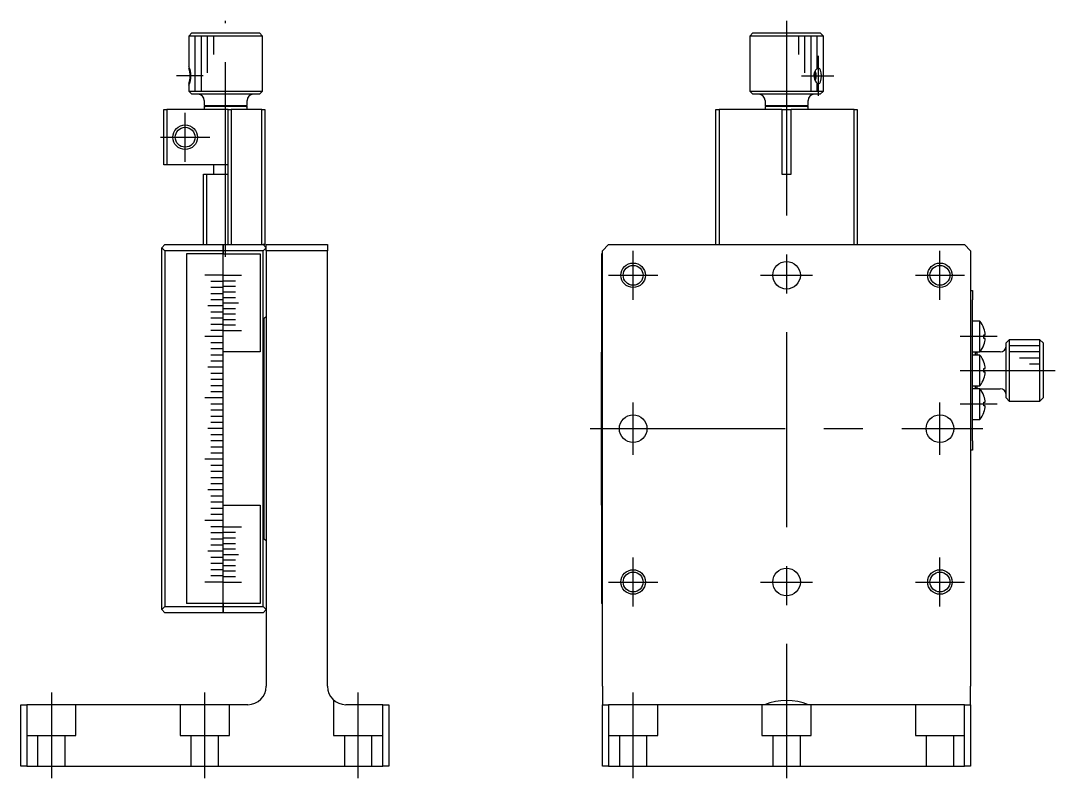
# Model space of a CAD drawing. Extents: x -134 to 254, y -152 to 155.
# Drawn here: x 85.1 to 253.7, y -57 to 66.5 of the extents above; entities that cross this region are included whole.
import ezdxf

# ---------------------------------------------------------------- set-up
doc = ezdxf.new("R2010")
doc.units = 0
doc.linetypes.add('CENTER', pattern=[50.8, 31.75, -6.35, 6.35, -6.35])
doc.linetypes.add('DASHED', pattern=[19.05, 12.7, -6.35])
doc.layers.get('0').update_dxf_attribs({"linetype": 'CONTINUOUS'})
doc.layers.add('CENTER', color=1, linetype='CENTER')

msp = doc.modelspace()

# ---------------------------------------------------------------- linework, layer by layer
at = {"color": 7, "linetype": 'CONTINUOUS'}
for p, q in [((113.03, 64.5), (112.53, 64)), ((113.03, 64.5), (118.53, 64.5)), ((118.53, 64.5), (124.03, 64.5)), ((124.53, 64), (124.03, 64.5)), ((204.44, 64.5), (203.94, 64)), ((204.44, 64.5), (215.44, 64.5)), ((215.94, 64), (215.44, 64.5)), ((112.53, 64), (112.53, 59)), ((118.53, 64), (112.53, 64)), ((113.53, 64), (113.53, 55)), ((114.53, 64), (114.53, 55)), ((115.53, 64), (115.53, 58)), ((116.53, 64), (116.53, 61)), ((124.53, 64), (118.53, 64)), ((124.53, 55), (124.53, 64)), ((215.94, 64), (203.94, 64)), ((203.94, 64), (203.94, 55)), ((211.94, 61), (211.94, 64)), ((212.94, 58), (212.94, 64)), ((213.94, 55), (213.94, 64)), ((214.94, 58.69), (214.94, 64)), ((215.94, 55), (215.94, 64)), ((214.47, 57.93), (214.47, 57.07)), ((214.58, 58.29), (214.62, 58.2)), ((214.62, 58.2), (214.64, 58.11)), ((214.64, 58.11), (214.67, 58.02)), ((214.67, 58.02), (214.69, 57.92)), ((214.75, 58.53), (214.68, 58.44)), ((214.69, 57.92), (214.7, 57.82)), ((214.7, 57.82), (214.72, 57.71)), ((214.72, 57.71), (214.72, 57.61)), ((214.72, 57.61), (214.72, 57.5)), ((214.72, 57.5), (214.72, 57.39)), ((214.72, 57.39), (214.72, 57.29)), ((214.83, 58.61), (214.75, 58.53)), ((214.91, 58.67), (214.83, 58.61)), ((215.02, 58.73), (214.91, 58.67)), ((215.14, 58.75), (215.02, 58.73)), ((215.18, 58.75), (215.14, 58.75)), ((215.28, 58.72), (215.18, 58.75)), ((215.37, 58.65), (215.28, 58.72)), ((215.44, 58.55), (215.37, 58.65)), ((215.49, 58.46), (215.44, 58.55)), ((112.53, 56), (112.53, 55)), ((214.62, 56.8), (214.58, 56.71)), ((214.64, 56.89), (214.62, 56.8)), ((214.67, 56.98), (214.64, 56.89)), ((214.69, 57.08), (214.67, 56.98)), ((214.7, 57.18), (214.69, 57.08)), ((214.72, 57.29), (214.7, 57.18)), ((214.74, 56.48), (214.82, 56.4)), ((214.82, 56.4), (214.9, 56.33)), ((214.9, 56.33), (215.02, 56.27)), ((214.94, 55), (214.94, 56.26)), ((215.02, 56.27), (215.12, 56.25)), ((215.12, 56.25), (215.14, 56.25)), ((215.14, 56.25), (215.25, 56.27)), ((215.25, 56.27), (215.34, 56.33)), ((215.34, 56.33), (215.42, 56.41)), ((215.42, 56.41), (215.49, 56.53)), ((112.53, 55), (124.53, 55)), ((112.53, 55), (113.03, 54.5)), ((124.03, 54.5), (113.03, 54.5)), ((124.03, 54.5), (124.53, 55)), ((203.94, 55), (215.94, 55)), ((203.94, 55), (204.44, 54.5)), ((215.44, 54.5), (204.44, 54.5)), ((215.44, 54.5), (215.94, 55)), ((115.03, 53.5), (115.03, 52.7)), ((115.03, 52.7), (122.03, 52.7)), ((115.03, 52.7), (115.23, 52.5)), ((122.03, 52.5), (115.03, 52.5)), ((115.03, 52.5), (115.03, 52)), ((121.83, 52.5), (115.23, 52.5)), ((121.83, 52.5), (122.03, 52.7)), ((122.03, 52.7), (122.03, 53.5)), ((122.03, 52), (122.03, 52.5)), ((206.44, 53.5), (206.44, 52.7)), ((206.44, 52.7), (213.44, 52.7)), ((206.44, 52.7), (206.64, 52.5)), ((213.44, 52.5), (206.44, 52.5)), ((206.44, 52.5), (206.44, 52)), ((213.24, 52.5), (206.64, 52.5)), ((213.24, 52.5), (213.44, 52.7)), ((213.44, 52.7), (213.44, 53.5)), ((213.44, 52), (213.44, 52.5)), ((108.43, 43), (108.43, 52)), ((108.43, 52), (108.93, 52)), ((108.93, 52), (108.93, 43)), ((118.93, 52), (108.93, 52)), ((118.93, 30), (118.93, 52)), ((118.93, 52), (119.43, 52)), ((119.43, 52), (119.43, 30)), ((124.43, 52), (119.43, 52)), ((124.43, 30), (124.43, 52)), ((124.43, 52), (124.93, 52)), ((124.93, 52), (124.93, 30)), ((198.44, 30), (198.44, 52)), ((198.44, 52), (198.94, 52)), ((198.94, 52), (198.94, 30)), ((209.19, 52), (198.94, 52)), ((209.19, 52), (209.19, 41.5)), ((209.19, 52), (210.69, 52)), ((209.19, 52), (210.69, 52)), ((210.69, 41.5), (210.69, 52)), ((220.94, 52), (210.69, 52)), ((220.94, 30), (220.94, 52)), ((220.94, 52), (221.44, 52)), ((221.44, 52), (221.44, 30)), ((108.93, 43), (108.43, 43)), ((118.93, 43), (108.93, 43)), ((116.53, 43), (116.53, 41.5)), ((114.93, 30), (114.93, 41.5)), ((114.93, 41.5), (115.43, 41.5)), ((115.43, 41.5), (115.43, 30)), ((115.43, 41.5), (118.93, 41.5)), ((209.19, 41.5), (210.69, 41.5)), ((108.13, 29.5), (108.63, 30)), ((108.13, -29.5), (108.13, 29.5)), ((108.63, 29), (108.13, 29.5)), ((108.63, 30), (118.13, 30)), ((108.63, 29), (108.63, -29)), ((118.13, 29), (108.63, 29)), ((118.13, 30), (124.63, 30)), ((118.13, 29), (118.13, 30)), ((118.13, 30), (118.13, 29)), ((124.63, 29), (118.13, 29)), ((118.13, 29), (118.13, 28.51)), ((118.13, 28.51), (118.13, 29)), ((124.63, 30), (125.13, 29.5)), ((124.93, 30), (124.63, 30)), ((125.13, 29.5), (124.63, 29)), ((124.63, -29), (124.63, 29)), ((125.13, 30), (135.13, 30)), ((125.13, 29.5), (125.13, 30)), ((125.13, 29), (125.13, 29.5)), ((125.13, 29), (125.13, -42)), ((135.13, 29), (125.13, 29)), ((135.13, 30), (135.13, 29)), ((135.13, -42), (135.13, 29)), ((180.94, 30), (179.94, 29)), ((179.94, -42), (179.94, 29)), ((180.94, 30), (238.94, 30)), ((239.94, 29), (238.94, 30)), ((239.94, 29), (239.94, -42)), ((112.13, 28.5), (112.13, -28.5)), ((118.13, 28.5), (112.13, 28.5)), ((118.13, 25.01), (118.13, 28.5)), ((118.13, 25.01), (118.13, 28.5)), ((118.13, 28.5), (124.13, 28.5)), ((124.13, 28.5), (124.13, 12.5)), ((179.79, 28.5), (179.79, 12.5)), ((179.94, 28.5), (179.79, 28.5)), ((115.63, 25), (115.13, 25)), ((116.13, 25), (115.63, 25)), ((118.13, 25), (116.13, 25)), ((118.13, 24), (116.13, 24)), ((118.13, 25), (118.13, 25.01)), ((118.13, 25), (118.13, 25.01)), ((118.13, 25), (120.13, 25)), ((118.13, 24.99), (118.13, 25)), ((118.13, 24.99), (118.13, 25)), ((118.13, 24.1), (118.13, 24.99)), ((118.13, 24.11), (118.13, 24.99)), ((118.13, 24.1), (118.13, 24.11)), ((118.13, 24.1), (120.13, 24.1)), ((118.13, 24.01), (118.13, 24.1)), ((118.13, 24.09), (118.13, 24.1)), ((118.13, 24), (118.13, 24.09)), ((118.13, 24), (118.13, 24.01)), ((118.13, 23.99), (118.13, 24)), ((118.13, 23.21), (118.13, 24)), ((118.13, 23.2), (118.13, 23.99)), ((120.13, 25), (120.63, 25)), ((120.63, 25), (121.13, 25)), ((118.13, 23), (116.13, 23)), ((118.13, 22), (116.13, 22)), ((118.13, 23.2), (118.13, 23.21)), ((118.13, 23.2), (120.13, 23.2)), ((118.13, 23.01), (118.13, 23.2)), ((118.13, 23.19), (118.13, 23.2)), ((118.13, 23), (118.13, 23.19)), ((118.13, 23), (118.13, 23.01)), ((118.13, 22.99), (118.13, 23)), ((118.13, 22.31), (118.13, 23)), ((118.13, 22.3), (118.13, 22.99)), ((118.13, 22.3), (118.13, 22.31)), ((118.13, 22.3), (120.13, 22.3)), ((118.13, 22.01), (118.13, 22.3)), ((118.13, 22.29), (118.13, 22.3)), ((118.13, 22), (118.13, 22.29)), ((118.13, 22), (118.13, 22.01)), ((118.13, 21.99), (118.13, 22)), ((118.13, 21.41), (118.13, 22)), ((118.13, 21.4), (118.13, 21.99)), ((239.94, 22.5), (240.24, 22.5)), ((240.24, 22.5), (240.24, 21)), ((118.13, 21), (116.13, 21)), ((118.13, 21.4), (118.13, 21.41)), ((118.13, 21.4), (120.13, 21.4)), ((118.13, 21.01), (118.13, 21.4)), ((118.13, 21.39), (118.13, 21.4)), ((118.13, 21), (118.13, 21.39)), ((118.13, 21), (118.13, 21.01)), ((118.13, 20.99), (118.13, 21)), ((118.13, 20.51), (118.13, 21)), ((118.13, 20.5), (118.13, 20.99)), ((118.13, 20.5), (118.13, 20.51)), ((118.13, 20.5), (120.13, 20.5)), ((118.13, 20.01), (118.13, 20.5)), ((118.13, 20.49), (118.13, 20.5)), ((118.13, 20), (118.13, 20.49)), ((120.13, 20.5), (120.63, 20.5)), ((240.24, 15.98), (240.24, 21)), ((116.13, 20), (115.63, 20)), ((118.13, 20), (116.13, 20)), ((118.13, 19), (116.13, 19)), ((118.13, 20), (118.13, 20.01)), ((118.13, 19.61), (118.13, 20)), ((118.13, 19.99), (118.13, 20)), ((118.13, 19.6), (118.13, 19.99)), ((118.13, 19.6), (118.13, 19.61)), ((118.13, 19.6), (120.13, 19.6)), ((118.13, 19.01), (118.13, 19.6)), ((118.13, 19.59), (118.13, 19.6)), ((118.13, 19), (118.13, 19.59)), ((118.13, 19), (118.13, 19.01)), ((118.13, 18.99), (118.13, 19)), ((118.13, 18.71), (118.13, 19)), ((118.13, 18.7), (118.13, 18.99)), ((118.13, 18.7), (118.13, 18.71)), ((118.13, 18.7), (120.13, 18.7)), ((118.13, 18.69), (118.13, 18.7)), ((118.13, 18.01), (118.13, 18.7)), ((118.13, 18), (118.13, 18.69)), ((118.13, 18), (116.13, 18)), ((118.13, 17), (116.13, 17)), ((118.13, 18), (118.13, 18.01)), ((118.13, 17.81), (118.13, 18)), ((118.13, 17.99), (118.13, 18)), ((118.13, 17.8), (118.13, 17.99)), ((118.13, 17.8), (118.13, 17.81)), ((118.13, 17.8), (120.13, 17.8)), ((118.13, 17.79), (118.13, 17.8)), ((118.13, 17.01), (118.13, 17.8)), ((118.13, 17), (118.13, 17.79)), ((118.13, 17), (118.13, 17.01)), ((118.13, 16.91), (118.13, 17)), ((118.13, 16.99), (118.13, 17)), ((118.13, 16.9), (118.13, 16.99)), ((118.13, 16.9), (118.13, 16.91)), ((118.13, 16.9), (120.13, 16.9)), ((118.13, 16.89), (118.13, 16.9)), ((118.13, 16.01), (118.13, 16.9)), ((118.13, 16.01), (118.13, 16.89)), ((124.83, 18), (125.13, 18.3)), ((124.83, -18), (124.83, 18)), ((241.46, 17.5), (240.24, 17.5)), ((241.46, 12.5), (241.46, 17.5)), ((118.13, 16), (116.13, 16)), ((118.13, 16), (118.13, 16.01)), ((118.13, 16), (118.13, 16.01)), ((118.13, 16), (120.13, 16)), ((118.13, 15.99), (118.13, 16)), ((118.13, 15.99), (118.13, 16)), ((118.13, 15), (118.13, 15.99)), ((118.13, 15.01), (118.13, 15.99)), ((120.13, 16), (120.63, 16)), ((120.63, 16), (121.13, 16)), ((240.24, 14.02), (240.24, 15.98)), ((242.11, 16.32), (242.11, 16.35)), ((242.11, 15.3), (242.32, 15.3)), ((242.11, 14.7), (242.11, 15.3)), ((115.63, 15), (115.13, 15)), ((116.13, 15), (115.63, 15)), ((118.13, 15), (116.13, 15)), ((118.13, 14), (116.13, 14)), ((118.13, 15), (118.13, 15.01)), ((118.13, 14), (118.13, 15)), ((118.13, 14.99), (118.13, 15)), ((118.13, 14.01), (118.13, 14.99)), ((118.13, 14), (118.13, 14.01)), ((118.13, 13), (118.13, 14)), ((118.13, 13.99), (118.13, 14)), ((118.13, 13.01), (118.13, 13.99)), ((240.24, 12.5), (240.24, 14.02)), ((242.32, 14.7), (242.11, 14.7)), ((242.11, 13.65), (242.11, 13.68)), ((246.24, 14.5), (245.74, 14)), ((245.74, 5), (245.74, 14)), ((246.24, 14.5), (246.24, 4.5)), ((251.24, 14.5), (246.24, 14.5)), ((251.24, 13.5), (246.24, 13.5)), ((251.24, 9.5), (251.24, 14.5)), ((251.74, 14), (251.24, 14.5)), ((251.74, 14), (251.74, 9.5)), ((118.13, 13), (116.13, 13)), ((118.13, 12), (116.13, 12)), ((118.13, 13), (118.13, 13.01)), ((118.13, 12.5), (118.13, 13)), ((118.13, 12.99), (118.13, 13)), ((118.13, 12.5), (118.13, 12.99)), ((124.13, 12.5), (118.13, 12.5)), ((118.13, 12.49), (118.13, 12.5)), ((118.13, 12), (118.13, 12.49)), ((118.13, 11), (118.13, 12)), ((179.94, 12.5), (179.79, 12.5)), ((179.79, 12), (179.79, 12.49)), ((179.79, 11), (179.79, 12)), ((240.24, 6.5), (240.24, 12.5)), ((240.24, 12.5), (241.46, 12.5)), ((241.46, 12), (240.24, 12)), ((240.94, 12.5), (240.74, 12.3)), ((240.74, 12), (240.74, 12.5)), ((240.94, 12.5), (240.94, 12)), ((244.74, 12.5), (241.46, 12.5)), ((241.46, 7), (241.46, 12)), ((251.24, 12.5), (246.24, 12.5)), ((118.13, 11), (116.13, 11)), ((118.13, 10), (118.13, 11)), ((179.79, 10), (179.79, 11)), ((242.11, 10.82), (242.11, 10.85)), ((251.24, 11.5), (247.89, 11.5)), ((251.24, 10.5), (249.54, 10.5)), ((116.13, 10), (115.63, 10)), ((118.13, 10), (116.13, 10)), ((118.13, 9), (116.13, 9)), ((118.13, 9), (118.13, 10)), ((118.13, 8), (118.13, 9)), ((179.79, 9), (179.79, 10)), ((179.79, 8), (179.79, 9)), ((242.11, 9.8), (242.32, 9.8)), ((242.11, 9.2), (242.11, 9.8)), ((242.32, 9.2), (242.11, 9.2)), ((251.24, 4.5), (251.24, 9.5)), ((251.74, 9.5), (251.74, 5)), ((118.13, 8), (116.13, 8)), ((118.13, 7), (116.13, 7)), ((118.13, 7), (118.13, 8)), ((118.13, 6), (118.13, 7)), ((179.79, 7), (179.79, 8)), ((179.79, 6), (179.79, 7)), ((240.24, 7), (241.46, 7)), ((240.74, 6.5), (240.74, 7)), ((240.94, 7), (240.94, 6.5)), ((242.11, 8.15), (242.11, 8.18)), ((118.13, 6), (116.13, 6)), ((118.13, 5), (118.13, 6)), ((179.79, 5), (179.79, 6)), ((241.46, 6.5), (240.24, 6.5)), ((240.24, 4.98), (240.24, 6.5)), ((240.74, 6.7), (240.94, 6.5)), ((241.46, 1.5), (241.46, 6.5)), ((241.46, 6.5), (244.74, 6.5)), ((242.11, 5.32), (242.11, 5.35)), ((115.63, 5), (115.13, 5)), ((116.13, 5), (115.63, 5)), ((118.13, 5), (116.13, 5)), ((118.13, 4), (116.13, 4)), ((118.13, 4), (118.13, 5)), ((118.13, 3), (118.13, 4)), ((179.79, 4), (179.79, 5)), ((179.79, 3), (179.79, 4)), ((240.24, 3.02), (240.24, 4.98)), ((242.11, 4.3), (242.32, 4.3)), ((242.11, 3.7), (242.11, 4.3)), ((242.32, 3.7), (242.11, 3.7)), ((245.74, 5), (246.24, 4.5)), ((246.24, 4.5), (251.24, 4.5)), ((251.24, 4.5), (251.74, 5)), ((118.13, 3), (116.13, 3)), ((118.13, 2), (116.13, 2)), ((118.13, 2), (118.13, 3)), ((118.13, 1), (118.13, 2)), ((179.79, 2), (179.79, 3)), ((179.79, 1), (179.79, 2)), ((240.24, -2), (240.24, 3.02)), ((242.11, 2.65), (242.11, 2.68)), ((116.13, 0), (115.63, 0)), ((118.13, 1), (116.13, 1)), ((118.13, 0), (116.13, 0)), ((118.13, 0), (118.13, 1)), ((118.13, -1), (118.13, 0)), ((179.79, 0), (179.79, 1)), ((179.79, -1), (179.79, 0)), ((240.24, 1.5), (241.46, 1.5)), ((118.13, -1), (116.13, -1)), ((118.13, -2), (118.13, -1)), ((179.79, -2), (179.79, -1)), ((118.13, -2), (116.13, -2)), ((118.13, -3), (116.13, -3)), ((118.13, -3), (118.13, -2)), ((118.13, -4), (118.13, -3)), ((179.79, -3), (179.79, -2)), ((179.79, -4), (179.79, -3)), ((240.24, -2), (240.24, -3.5)), ((115.63, -5), (115.13, -5)), ((116.13, -5), (115.63, -5)), ((118.13, -4), (116.13, -4)), ((118.13, -5), (116.13, -5)), ((118.13, -5), (118.13, -4)), ((118.13, -6), (118.13, -5)), ((179.79, -5), (179.79, -4)), ((179.79, -6), (179.79, -5)), ((240.24, -3.5), (239.94, -3.5)), ((118.13, -6), (116.13, -6)), ((118.13, -7), (118.13, -6)), ((179.79, -7), (179.79, -6)), ((118.13, -7), (116.13, -7)), ((118.13, -8), (116.13, -8)), ((118.13, -8), (118.13, -7)), ((118.13, -9), (118.13, -8)), ((179.79, -8), (179.79, -7)), ((179.79, -9), (179.79, -8)), ((116.13, -10), (115.63, -10)), ((118.13, -9), (116.13, -9)), ((118.13, -10), (116.13, -10)), ((118.13, -10), (118.13, -9)), ((118.13, -11), (118.13, -10)), ((179.79, -10), (179.79, -9)), ((179.79, -11), (179.79, -10)), ((118.13, -11), (116.13, -11)), ((118.13, -12), (118.13, -11)), ((179.79, -12), (179.79, -11)), ((118.13, -12), (116.13, -12)), ((118.13, -13), (116.13, -13)), ((118.13, -12.49), (118.13, -12)), ((118.13, -12.5), (118.13, -12.49)), ((118.13, -12.5), (124.13, -12.5)), ((118.13, -13), (118.13, -12.5)), ((118.13, -12.99), (118.13, -12.5)), ((118.13, -13), (118.13, -12.99)), ((118.13, -14), (118.13, -13)), ((118.13, -13.01), (118.13, -13)), ((118.13, -13.99), (118.13, -13.01)), ((124.13, -12.5), (124.13, -28.5)), ((179.79, -12.49), (179.79, -12)), ((179.79, -12.5), (179.79, -28.5)), ((179.94, -12.5), (179.79, -12.5)), ((115.63, -15), (115.13, -15)), ((116.13, -15), (115.63, -15)), ((118.13, -14), (116.13, -14)), ((118.13, -15), (116.13, -15)), ((118.13, -14), (118.13, -13.99)), ((118.13, -15), (118.13, -14)), ((118.13, -14.01), (118.13, -14)), ((118.13, -14.99), (118.13, -14.01)), ((118.13, -15), (118.13, -14.99)), ((118.13, -15.99), (118.13, -15)), ((118.13, -15.01), (118.13, -15)), ((118.13, -15.99), (118.13, -15.01)), ((118.13, -16), (116.13, -16)), ((118.13, -16), (118.13, -15.99)), ((118.13, -16), (118.13, -15.99)), ((118.13, -16), (120.13, -16)), ((118.13, -16.01), (118.13, -16)), ((118.13, -16.01), (118.13, -16)), ((118.13, -16.89), (118.13, -16.01)), ((118.13, -16.9), (118.13, -16.01)), ((120.13, -16), (120.63, -16)), ((120.63, -16), (121.13, -16)), ((118.13, -17), (116.13, -17)), ((118.13, -18), (116.13, -18)), ((118.13, -16.9), (118.13, -16.89)), ((118.13, -16.9), (120.13, -16.9)), ((118.13, -16.91), (118.13, -16.9)), ((118.13, -16.99), (118.13, -16.9)), ((118.13, -17), (118.13, -16.91)), ((118.13, -17), (118.13, -16.99)), ((118.13, -17.79), (118.13, -17)), ((118.13, -17.01), (118.13, -17)), ((118.13, -17.8), (118.13, -17.01)), ((118.13, -17.8), (118.13, -17.79)), ((118.13, -17.8), (120.13, -17.8)), ((118.13, -17.81), (118.13, -17.8)), ((118.13, -17.99), (118.13, -17.8)), ((118.13, -18), (118.13, -17.81)), ((118.13, -18), (118.13, -17.99)), ((118.13, -18.69), (118.13, -18)), ((118.13, -18.01), (118.13, -18)), ((118.13, -18.7), (118.13, -18.01)), ((125.13, -18.3), (124.83, -18)), ((116.13, -20), (115.63, -20)), ((118.13, -19), (116.13, -19)), ((118.13, -20), (116.13, -20)), ((118.13, -18.7), (118.13, -18.69)), ((118.13, -18.7), (120.13, -18.7)), ((118.13, -18.71), (118.13, -18.7)), ((118.13, -18.99), (118.13, -18.7)), ((118.13, -19), (118.13, -18.71)), ((118.13, -19), (118.13, -18.99)), ((118.13, -19.59), (118.13, -19)), ((118.13, -19.01), (118.13, -19)), ((118.13, -19.6), (118.13, -19.01)), ((118.13, -19.6), (118.13, -19.59)), ((118.13, -19.6), (120.13, -19.6)), ((118.13, -19.61), (118.13, -19.6)), ((118.13, -19.99), (118.13, -19.6)), ((118.13, -20), (118.13, -19.61)), ((118.13, -20), (118.13, -19.99)), ((118.13, -20.49), (118.13, -20)), ((118.13, -20.01), (118.13, -20)), ((118.13, -20.5), (118.13, -20.01)), ((118.13, -21), (116.13, -21)), ((118.13, -20.5), (118.13, -20.49)), ((118.13, -20.5), (120.13, -20.5)), ((118.13, -20.51), (118.13, -20.5)), ((118.13, -20.99), (118.13, -20.5)), ((118.13, -21), (118.13, -20.51)), ((118.13, -21), (118.13, -20.99)), ((118.13, -21.39), (118.13, -21)), ((118.13, -21.01), (118.13, -21)), ((118.13, -21.4), (118.13, -21.01)), ((118.13, -21.4), (118.13, -21.39)), ((118.13, -21.4), (120.13, -21.4)), ((118.13, -21.41), (118.13, -21.4)), ((118.13, -21.99), (118.13, -21.4)), ((118.13, -22), (118.13, -21.41)), ((120.13, -20.5), (120.63, -20.5)), ((118.13, -22), (116.13, -22)), ((118.13, -23), (116.13, -23)), ((118.13, -22), (118.13, -21.99)), ((118.13, -22.29), (118.13, -22)), ((118.13, -22.01), (118.13, -22)), ((118.13, -22.3), (118.13, -22.01)), ((118.13, -22.3), (118.13, -22.29)), ((118.13, -22.3), (120.13, -22.3)), ((118.13, -22.31), (118.13, -22.3)), ((118.13, -22.99), (118.13, -22.3)), ((118.13, -23), (118.13, -22.31)), ((118.13, -23), (118.13, -22.99)), ((118.13, -23.19), (118.13, -23)), ((118.13, -23.01), (118.13, -23)), ((118.13, -23.2), (118.13, -23.01)), ((118.13, -23.2), (118.13, -23.19)), ((118.13, -23.2), (120.13, -23.2)), ((118.13, -23.21), (118.13, -23.2)), ((118.13, -23.99), (118.13, -23.2)), ((118.13, -24), (118.13, -23.21)), ((115.63, -25), (115.13, -25)), ((116.13, -25), (115.63, -25)), ((118.13, -24), (116.13, -24)), ((118.13, -25), (116.13, -25)), ((118.13, -24), (118.13, -23.99)), ((118.13, -24.09), (118.13, -24)), ((118.13, -24.01), (118.13, -24)), ((118.13, -24.1), (118.13, -24.01)), ((118.13, -24.1), (118.13, -24.09)), ((118.13, -24.1), (120.13, -24.1)), ((118.13, -24.11), (118.13, -24.1)), ((118.13, -24.99), (118.13, -24.1)), ((118.13, -24.99), (118.13, -24.11)), ((118.13, -25), (118.13, -24.99)), ((118.13, -25), (118.13, -24.99)), ((118.13, -25), (120.13, -25)), ((118.13, -25.01), (118.13, -25)), ((118.13, -25.01), (118.13, -25)), ((118.13, -28.5), (118.13, -25.01)), ((118.13, -28.5), (118.13, -25.01)), ((120.13, -25), (120.63, -25)), ((120.63, -25), (121.13, -25)), ((118.13, -28.5), (112.13, -28.5)), ((124.13, -28.5), (118.13, -28.5)), ((118.13, -28.51), (118.13, -29)), ((118.13, -29), (118.13, -28.51)), ((179.94, -28.5), (179.79, -28.5)), ((108.13, -29.5), (108.63, -29)), ((108.63, -30), (108.13, -29.5)), ((108.63, -29), (118.13, -29)), ((118.13, -30), (108.63, -30)), ((118.13, -29), (124.63, -29)), ((118.13, -30), (118.13, -29)), ((118.13, -29), (118.13, -30)), ((124.63, -30), (118.13, -30)), ((124.63, -29), (125.13, -29.5)), ((125.13, -29.5), (124.63, -30)), ((179.94, -42), (179.94, -45)), ((239.94, -45), (239.94, -42)), ((85.13, -55), (85.13, -45)), ((85.13, -45), (86.13, -45)), ((86.13, -45), (86.13, -55)), ((122.13, -45), (86.13, -45)), ((144.13, -45), (138.13, -45)), ((144.13, -55), (144.13, -45)), ((144.13, -45), (145.13, -45)), ((145.13, -45), (145.13, -55)), ((179.94, -55), (179.94, -45)), ((179.94, -45), (180.94, -45)), ((238.94, -45), (180.94, -45)), ((180.94, -45), (180.94, -55)), ((238.94, -55), (238.94, -45)), ((238.94, -45), (239.94, -45)), ((239.94, -45), (239.94, -55)), ((86.13, -55), (85.13, -55)), ((86.13, -55), (144.13, -55)), ((145.13, -55), (144.13, -55)), ((180.94, -55), (179.94, -55)), ((180.94, -55), (238.94, -55)), ((239.94, -55), (238.94, -55))]:
    msp.add_line(p, q, dxfattribs=at)
at = {"color": 3, "linetype": 'DASHED'}
for p, q in [((94.13, -50), (94.13, -45)), ((111.13, -45), (111.13, -50)), ((119.13, -50), (119.13, -45)), ((136.13, -44.24), (136.13, -50)), ((188.94, -50), (188.94, -45)), ((205.94, -45), (205.94, -50)), ((213.94, -50), (213.94, -45)), ((230.94, -45), (230.94, -50)), ((86.13, -50), (94.13, -50)), ((87.88, -50), (87.88, -55)), ((92.38, -55), (92.38, -50)), ((111.13, -50), (115.13, -50)), ((112.88, -50), (112.88, -55)), ((115.13, -50), (119.13, -50)), ((117.38, -55), (117.38, -50)), ((136.13, -50), (144.13, -50)), ((137.88, -50), (137.88, -55)), ((142.38, -55), (142.38, -50)), ((180.94, -50), (188.94, -50)), ((182.69, -50), (182.69, -55)), ((187.19, -55), (187.19, -50)), ((205.94, -50), (209.94, -50)), ((207.69, -50), (207.69, -55)), ((209.94, -50), (213.94, -50)), ((212.19, -55), (212.19, -50)), ((230.94, -50), (238.94, -50)), ((232.69, -50), (232.69, -55)), ((237.19, -55), (237.19, -50))]:
    msp.add_line(p, q, dxfattribs=at)
at = {"color": 3, "linetype": 'CONTINUOUS'}
for centre in [(111.93, 47.5), (184.94, 25), (234.94, 25), (184.94, -25), (234.94, -25)]:
    msp.add_circle(centre, 2, dxfattribs=at)
at = {"color": 7, "linetype": 'CONTINUOUS'}
for centre, radius in [((111.93, 47.5), 1.62), ((209.94, 25), 2.25), ((184.94, 25), 1.62), ((234.94, 25), 1.62), ((184.94, 0), 2.25), ((234.94, 0), 2.25), ((184.94, -25), 1.62), ((209.94, -25), 2.25), ((234.94, -25), 1.62)]:
    msp.add_circle(centre, radius, dxfattribs=at)
at = {"color": 3, "linetype": 'CONTINUOUS'}
msp.add_arc((109.52, 57.5), 3.36, 333.5141, 26.4859, dxfattribs=at)
at = {"color": 7, "linetype": 'CONTINUOUS'}
for centre, radius, start, end in [((109.23, 57.5), 3.51, 339.5177, 20.4823), ((216.06, 57.52), 1.67, 146.4829, 180.6524), ((216.04, 57.48), 1.64, 179.3102, 217.6896), ((212.64, 57.5), 3, 341.1295, 18.4921), ((114.03, 53.5), 1, 0, 90), ((123.03, 53.5), 1, 90, 180), ((205.44, 53.5), 1, 0, 90), ((214.44, 53.5), 1, 90, 180), ((238.34, 15), 4, 19.7246, 38.6822), ((238.34, 15), 3.99, 4.3134, 19.2682), ((238.34, 15), 4, 321.3178, 340.2754), ((238.34, 15), 3.99, 340.7318, 355.6866), ((244.74, 13.5), 1, 270, 0), ((238.34, 9.5), 4, 19.7246, 38.6822), ((238.34, 9.5), 3.99, 4.3134, 19.2682), ((238.34, 9.5), 3.99, 340.7318, 355.6866), ((238.34, 9.5), 4, 321.3178, 340.2754), ((238.34, 4), 4, 19.7246, 38.6822), ((238.34, 4), 3.99, 4.3134, 19.2682), ((244.74, 5.5), 1, 0, 90), ((238.34, 4), 3.99, 340.7318, 355.6866), ((238.34, 4), 4, 321.3178, 340.2754), ((122.13, -42), 3, 270, 0), ((138.13, -42), 3, 180, 270), ((209.94, -54), 9.69, 68.261, 111.739)]:
    msp.add_arc(centre, radius, start, end, dxfattribs=at)
at = {"layer": 'CENTER', "color": 1, "linetype": 'CENTER'}
for p, q in [((118.53, 28), (118.53, 66.5)), ((209.94, 66.5), (209.94, -57)), ((215.14, 54.25), (215.14, 60.75)), ((114.88, 57.5), (110.53, 57.5)), ((212.4, 57.51), (217.65, 57.51)), ((111.93, 43.5), (111.93, 51.5)), ((107.93, 47.5), (115.93, 47.5)), ((184.94, 21), (184.94, 29)), ((234.94, 21), (234.94, 29)), ((180.94, 25), (188.94, 25)), ((205.69, 25), (214.19, 25)), ((230.94, 25), (238.94, 25)), ((244.24, 15), (238.24, 15)), ((238.24, 9.5), (253.74, 9.5)), ((184.94, -4.25), (184.94, 4.25)), ((234.94, -4.25), (234.94, 4.25)), ((244.24, 4), (238.24, 4)), ((177.94, 0), (241.94, 0)), ((184.94, -29), (184.94, -21)), ((234.94, -29), (234.94, -21)), ((180.94, -25), (188.94, -25)), ((205.69, -25), (214.19, -25)), ((230.94, -25), (238.94, -25)), ((90.13, -43), (90.13, -57)), ((115.13, -57), (115.13, -43)), ((140.13, -57), (140.13, -43)), ((184.94, -57), (184.94, -43))]:
    msp.add_line(p, q, dxfattribs=at)

doc.saveas('drawing.dxf')
